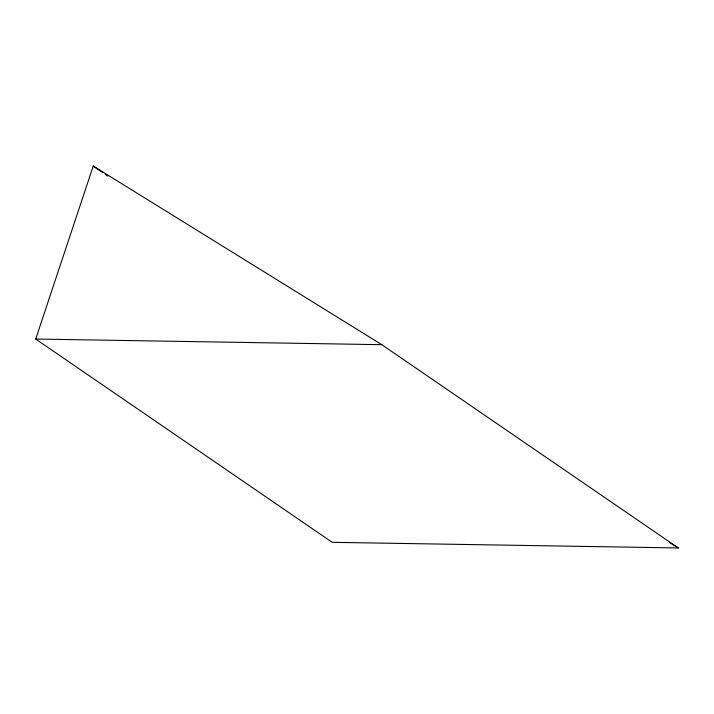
<?xml version="1.0" encoding="UTF-8"?>
<svg xmlns="http://www.w3.org/2000/svg" width="714" height="714" viewBox="0 0 714 714"><rect width="100%" height="100%" fill="white"/><g stroke="black" fill="none" stroke-linecap="round" stroke-linejoin="round"><path stroke-width="1.07" d="M35.7 339.043L93.248 166.05L381.794 344.683L678.3 547.95L332.206 542.319L35.7 339.043L381.794 344.683M669.786 542.676L678.3 547.95M93.248 166.05L102.423 172.342M105.181 174.234L107.939 176.117"/></g></svg>
